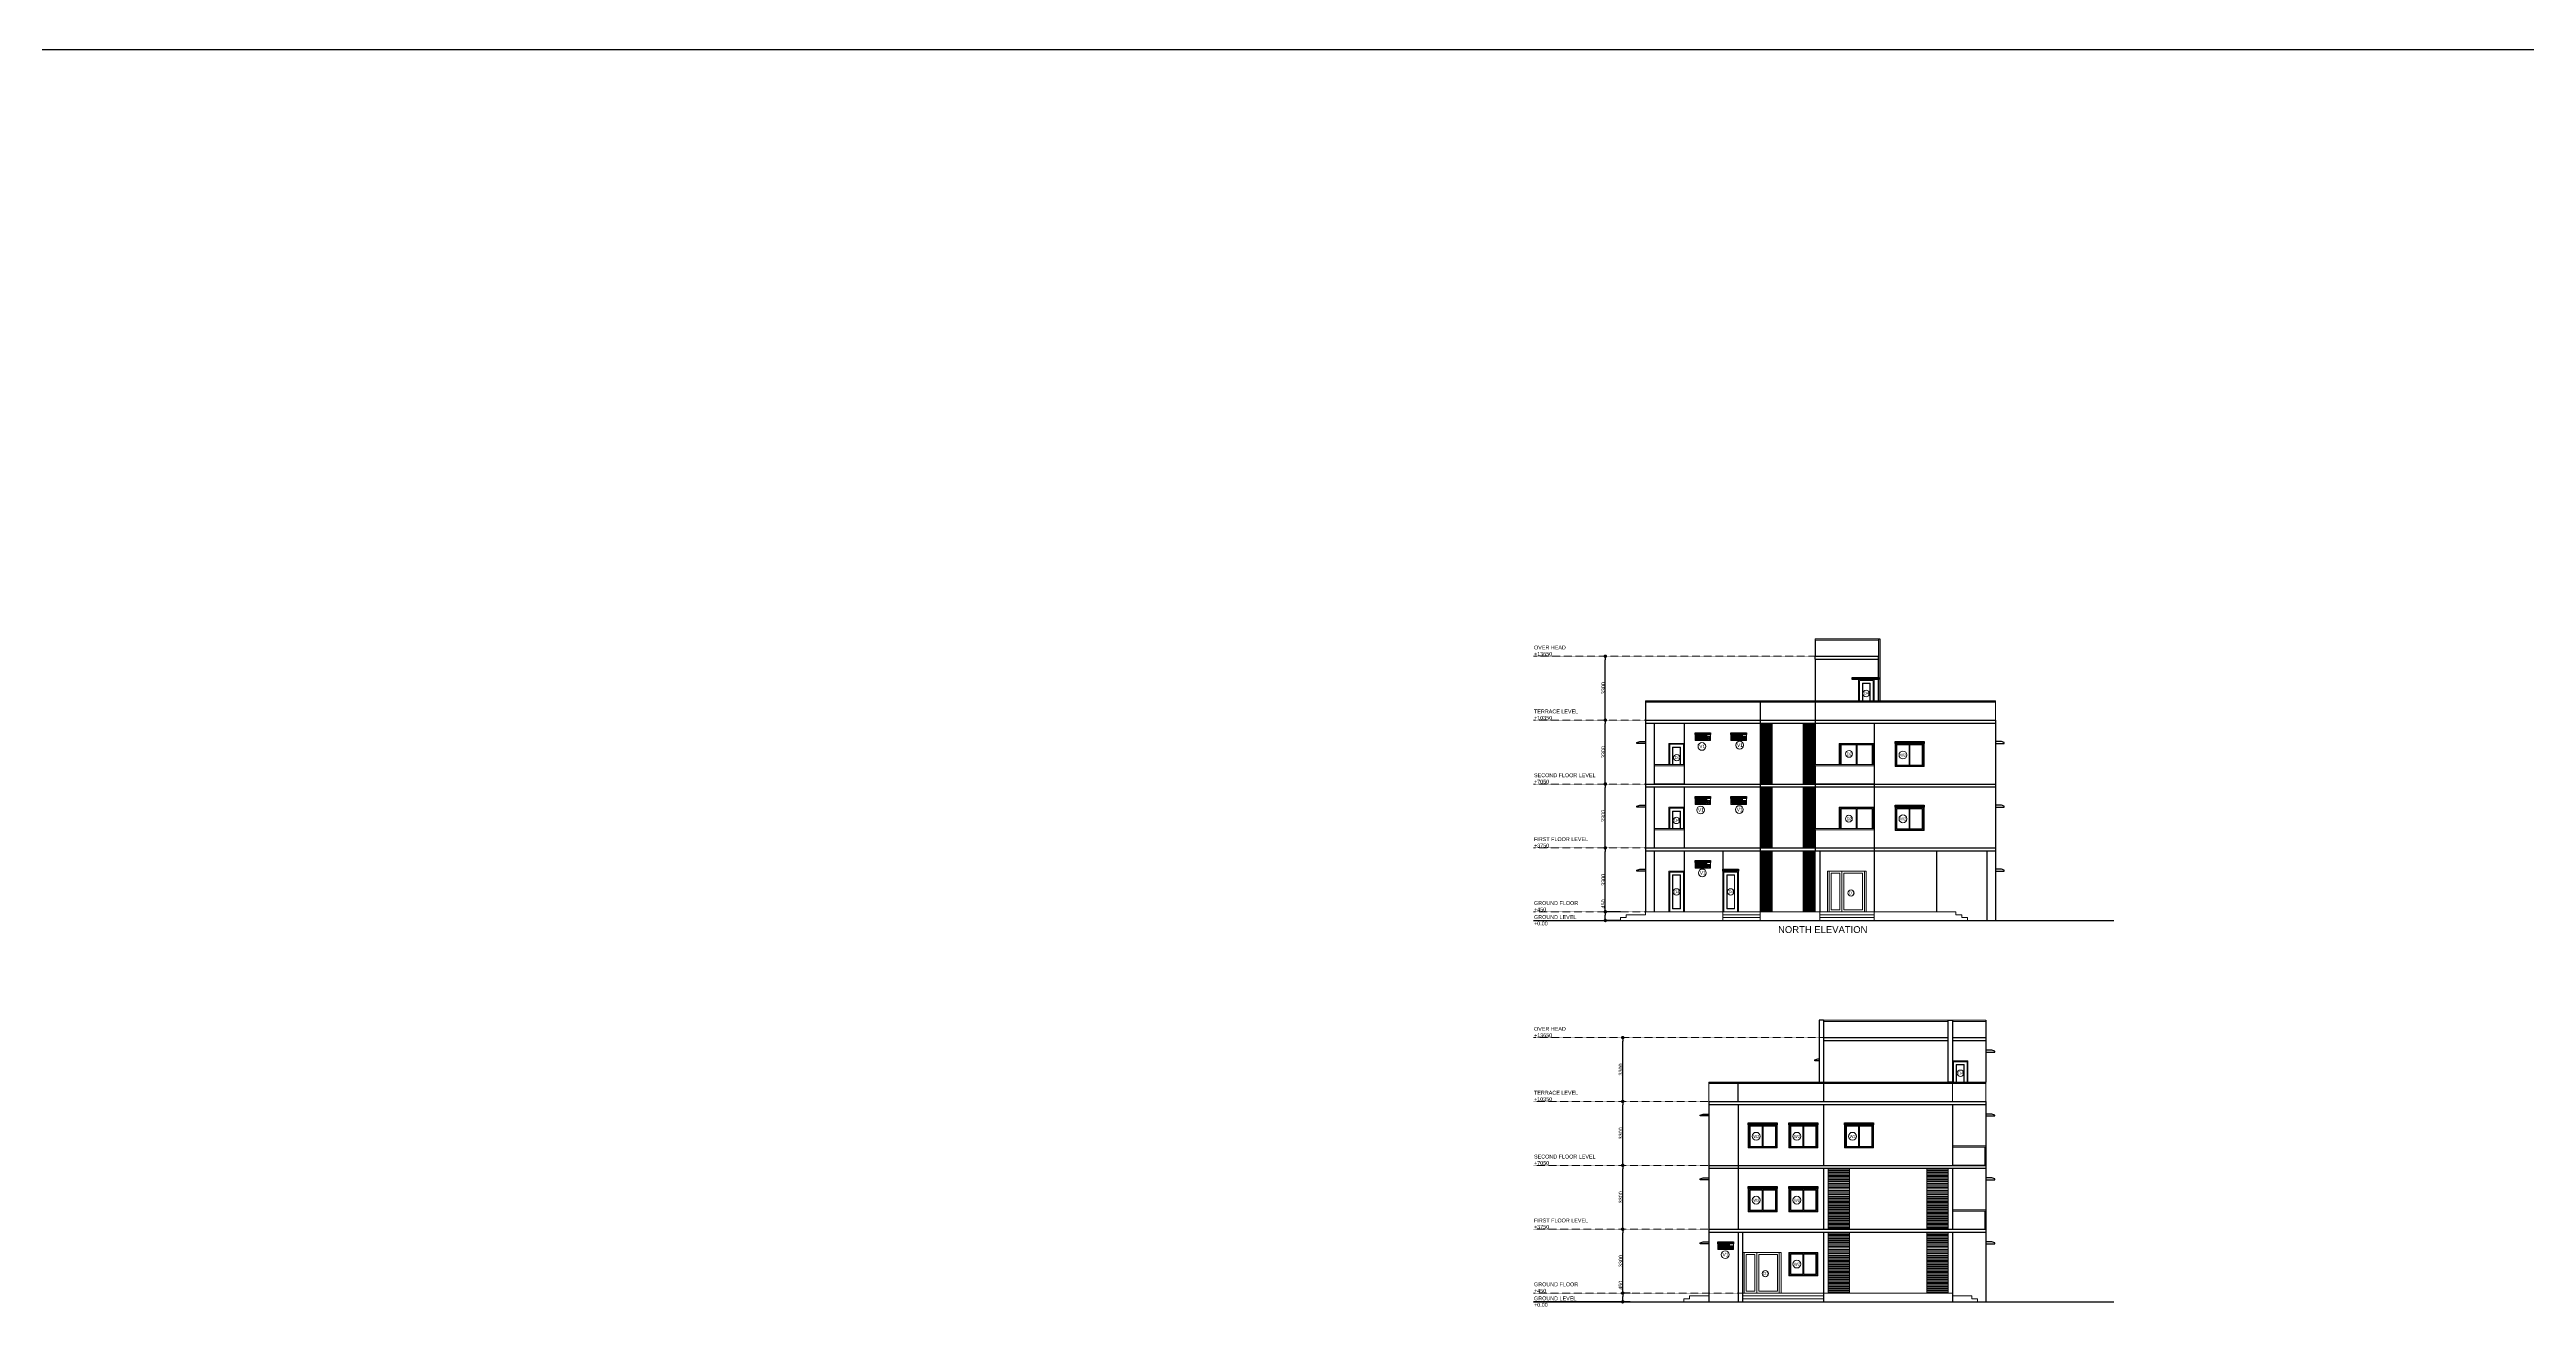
# Model space of a CAD drawing. Header units: millimetres. Extents: x -425671 to 598394, y -194194 to 343585.
# Drawn here: x -41646 to 86362, y 278597 to 343585 of the extents above; entities that cross this region are included whole.
import ezdxf

# ---------------------------------------------------------------- set-up
doc = ezdxf.new("R2010")
doc.units = ezdxf.units.MM
doc.linetypes.add('DOT3', pattern=[0.06, 0, -0.06])
doc.linetypes.add('HIDDEN', pattern=[9.525, 6.35, -3.175])
for name, color, linetype, lineweight in [('230mm Wall', 250, 'Continuous', 25), ('Column', 250, 'Continuous', 25), ('Door', 250, 'Continuous', 15), ('Furniture', 250, 'Continuous', 5), ('Glass', 4, 'Continuous', 5), ('GROUND', 250, 'Continuous', 30), ('Hatch', 250, 'Continuous', 5), ('Hidden', 250, 'Continuous', 5), ('Level', 250, 'Continuous', 13), ('Railing', 250, 'Continuous', 9), ('S-DIM', 30, 'Continuous', 13), ('TEXT', 30, 'DOT3', 9), ('VENT', 250, 'Continuous', 9), ('window', 250, 'Continuous', 13)]:
    doc.layers.add(name, color=color, linetype=linetype, lineweight=lineweight)
doc.layers.add('Slab', color=250, linetype='Continuous')
doc.styles.get("Standard").update_dxf_attribs({"font": 'arial.ttf'})
doc.dimstyles.new('ISO-25', dxfattribs={"dimtxt": 200, "dimasz": 180, "dimexe": 1.25, "dimexo": 0.625, "dimtad": 1, "dimtxsty": 'Standard', "dimblk": 'DOT', "dimcen": 2.5, "dimadec": 0, "dimazin": 0, "dimtfac": 1, "dimtmove": 0, "dimatfit": 3, "dimfxl": 0, "dimarcsym": 0})
pattern_1 = [(0, (-4951868.37, -1899274.17), (0, 127), []), (0, (-4951868.37, -1899258.3), (0, 127), []), (0, (-4951868.37, -1899242.42), (0, 127), []), (0, (-4951868.37, -1899194.8), (0, 127), [])]

# ---------------------------------------------------------------- blocks, each defined once
blk = doc.blocks.new('800 door')
at = {"layer": 'Door', "linetype": 'Continuous'}
for points in [[(546404, -472300), (546404, -470200), (547204, -470200), (547204, -472300)], [(546452, -472300), (546452, -470248), (547156, -470248), (547156, -472300)]]:
    blk.add_lwpolyline(points, dxfattribs=at)
for points in [[(546602, -470398), (547006, -470398), (547006, -472150), (546602, -472150)], [(546617, -470413), (546991, -470413), (546991, -472135), (546617, -472135)]]:
    blk.add_lwpolyline(points, close=True, dxfattribs=at)
blk = doc.blocks.new('VENT 2')
at = {"layer": 'Glass', "linetype": 'Continuous'}
h = blk.add_hatch(dxfattribs=at)
h.set_pattern_fill('ANSI31', color=256, scale=10, angle=315)
h.paths.add_polyline_path([(541528, -469668), (541528, -469448), (541008, -469448), (541008, -469668)])
at = {"layer": 'VENT', "linetype": 'Continuous'}
for p, q in [((540768, -469608), (540968, -469608)), ((540940, -469538), (540796, -469677)), ((540797, -469537), (540939, -469678)), ((540868, -469508), (540868, -469708))]:
    blk.add_line(p, q, dxfattribs=at)
for points in [[(540768, -469708), (541568, -469708), (541568, -469408), (540768, -469408)], [(540768, -469408), (540968, -469408), (540968, -469708), (540768, -469708)], [(540768, -469408), (540968, -469408), (540968, -469508), (540768, -469508)], [(540768, -469708), (540968, -469708), (540968, -469508), (540768, -469508)], [(540968, -469408), (541568, -469408), (541568, -469708), (540968, -469708)], [(541008, -469448), (541528, -469448), (541528, -469668), (541008, -469668)]]:
    blk.add_lwpolyline(points, close=True, dxfattribs=at)
blk.add_circle((540868, -469608), 100, dxfattribs=at)
blk = doc.blocks.new('1500 window')
at = {"layer": 'window', "linetype": 'Continuous'}
for points in [[(552596, -471400), (554096, -471400), (554096, -470200), (552596, -470200)], [(553322, -470233), (554047, -470233), (554047, -471366), (553322, -471366)]]:
    blk.add_lwpolyline(points, close=True, dxfattribs=at)
for points in [[(553322, -471366), (552644, -471366), (552644, -470233), (553322, -470233)], [(553370, -470281), (553370, -471318)]]:
    blk.add_lwpolyline(points, dxfattribs=at)
at = {"layer": 'window', "color": 4, "linetype": 'Continuous'}
for points in [[(552693, -470281), (553322, -470281), (553322, -471318), (552693, -471318)], [(553370, -470281), (553999, -470281), (553999, -471318), (553370, -471318)]]:
    blk.add_lwpolyline(points, close=True, dxfattribs=at)
blk = doc.blocks.new('d11')
at = {"layer": 'TEXT', "linetype": 'Continuous'}
blk.add_circle((543717, -502205), 163, dxfattribs=at)
at = {"layer": 'TEXT', "linetype": 'Continuous', "insert": (543611, -502125), "char_height": 150, "attachment_point": 1}
blk.add_mtext_dynamic_manual_height_columns('D1', width=1461.89, gutter_width=12.5, heights=[0], dxfattribs=at)
blk = doc.blocks.new('V1')
at = {"layer": 'TEXT', "linetype": 'Continuous'}
blk.add_circle((547390, -493829), 200, dxfattribs=at)
at = {"layer": 'TEXT', "linetype": 'Continuous', "insert": (547254, -493737), "char_height": 180, "attachment_point": 1}
blk.add_mtext_dynamic_manual_height_columns('V1', width=2115.63, gutter_width=12.5, heights=[0], dxfattribs=at)
blk = doc.blocks.new('w2')
at = {"layer": 'TEXT', "linetype": 'Continuous'}
blk.add_circle((555932, -496962), 204, dxfattribs=at)
at = {"layer": 'TEXT', "linetype": 'Continuous', "insert": (555785, -496892), "char_height": 150, "attachment_point": 1}
blk.add_mtext_dynamic_manual_height_columns('W2', width=6956.77, gutter_width=12.5, heights=[0], dxfattribs=at)
blk = doc.blocks.new('d4')
at = {"layer": 'TEXT', "linetype": 'Continuous'}
blk.add_circle((543327, -501566), 166, dxfattribs=at)
at = {"layer": 'TEXT', "linetype": 'Continuous', "insert": (543214, -501481), "char_height": 150, "attachment_point": 1}
blk.add_mtext_dynamic_manual_height_columns('D4', width=1465.44, gutter_width=12.5, heights=[0], dxfattribs=at)
blk = doc.blocks.new('d2')
at = {"layer": 'TEXT', "linetype": 'Continuous'}
blk.add_circle((544894, -502506), 175, dxfattribs=at)
at = {"layer": 'TEXT', "linetype": 'Continuous', "insert": (544773, -502438), "char_height": 150, "attachment_point": 1}
blk.add_mtext_dynamic_manual_height_columns('D2', width=1083.03, gutter_width=12.5, heights=[0], dxfattribs=at)
blk = doc.blocks.new('_Dot')
at = {"color": 0, "linetype": 'ByBlock', "lineweight": -2}
blk.add_line((-0.5, 0), (-1, 0), dxfattribs=at)
at = {"color": 0, "linetype": 'ByBlock', "const_width": 0.5}
blk.add_lwpolyline([(-0.25, 0, 1), (0.25, 0, 1)], format="xyb", close=True, dxfattribs=at)
blk = doc.blocks.new('*D334')
at = {"layer": 'Defpoints', "color": 0, "transparency": 16777216}
for p in [(39657, 279339), (40039, 279339), (40039, 278889)]:
    blk.add_point(p, dxfattribs=at)
at = {"layer": 'S-DIM', "color": 0, "lineweight": -2, "transparency": 16777216}
for p, q in [((40038, 279339), (39655, 279339)), ((39657, 279339), (39657, 279969)), ((39657, 279069), (39657, 279159)), ((40038, 278889), (39655, 278889))]:
    blk.add_line(p, q, dxfattribs=at)
at = {"layer": 'S-DIM', "color": 0, "lineweight": -2, "transparency": 16777216, "xscale": 180, "yscale": 180, "zscale": 180}
for p, rotation in [((39657, 279339), 90), ((39657, 278889), 270)]:
    blk.add_blockref('_Dot', p, dxfattribs=dict(at, rotation=rotation))
at = {"layer": 'S-DIM', "color": 0, "transparency": 16777216, "insert": (39554, 279744), "char_height": 200, "attachment_point": 5, "rotation": 90}
blk.add_mtext('450', dxfattribs=at)
blk = doc.blocks.new('*D335')
at = {"layer": 'Defpoints', "color": 0, "transparency": 16777216}
for p in [(39657, 282639), (39657, 282639), (40039, 279339)]:
    blk.add_point(p, dxfattribs=at)
at = {"layer": 'S-DIM', "color": 0, "lineweight": -2, "transparency": 16777216}
for p, q in [((39657, 282639), (39658, 282639)), ((39657, 279519), (39657, 282459)), ((40038, 279339), (39655, 279339))]:
    blk.add_line(p, q, dxfattribs=at)
at = {"layer": 'S-DIM', "color": 0, "lineweight": -2, "transparency": 16777216, "xscale": 180, "yscale": 180, "zscale": 180}
for p, rotation in [((39657, 282639), 90), ((39657, 279339), 270)]:
    blk.add_blockref('_Dot', p, dxfattribs=dict(at, rotation=rotation))
at = {"layer": 'S-DIM', "color": 0, "transparency": 16777216, "insert": (39554, 280989), "char_height": 200, "attachment_point": 5, "rotation": 90}
blk.add_mtext('3300', dxfattribs=at)
blk = doc.blocks.new('*D336')
at = {"layer": 'Defpoints', "color": 0, "transparency": 16777216}
for p in [(39657, 285939), (39657, 285939), (39657, 282639)]:
    blk.add_point(p, dxfattribs=at)
at = {"layer": 'S-DIM', "color": 0, "lineweight": -2, "transparency": 16777216}
for p, q in [((39657, 285939), (39658, 285939)), ((39657, 282819), (39657, 285759)), ((39657, 282639), (39658, 282639))]:
    blk.add_line(p, q, dxfattribs=at)
at = {"layer": 'S-DIM', "color": 0, "lineweight": -2, "transparency": 16777216, "xscale": 180, "yscale": 180, "zscale": 180}
for p, rotation in [((39657, 285939), 90), ((39657, 282639), 270)]:
    blk.add_blockref('_Dot', p, dxfattribs=dict(at, rotation=rotation))
at = {"layer": 'S-DIM', "color": 0, "transparency": 16777216, "insert": (39554, 284289), "char_height": 200, "attachment_point": 5, "rotation": 90}
blk.add_mtext('3300', dxfattribs=at)
blk = doc.blocks.new('*D337')
at = {"layer": 'Defpoints', "color": 0, "transparency": 16777216}
for p in [(39657, 289239), (39657, 289239), (39657, 285939)]:
    blk.add_point(p, dxfattribs=at)
at = {"layer": 'S-DIM', "color": 0, "lineweight": -2, "transparency": 16777216}
for p, q in [((39657, 289239), (39658, 289239)), ((39657, 286119), (39657, 289059)), ((39657, 285939), (39658, 285939))]:
    blk.add_line(p, q, dxfattribs=at)
at = {"layer": 'S-DIM', "color": 0, "lineweight": -2, "transparency": 16777216, "xscale": 180, "yscale": 180, "zscale": 180}
for p, rotation in [((39657, 289239), 90), ((39657, 285939), 270)]:
    blk.add_blockref('_Dot', p, dxfattribs=dict(at, rotation=rotation))
at = {"layer": 'S-DIM', "color": 0, "transparency": 16777216, "insert": (39554, 287589), "char_height": 200, "attachment_point": 5, "rotation": 90}
blk.add_mtext('3300', dxfattribs=at)
blk = doc.blocks.new('*D338')
at = {"layer": 'Defpoints', "color": 0, "transparency": 16777216}
for p in [(39657, 292539), (39657, 292539), (39657, 289239)]:
    blk.add_point(p, dxfattribs=at)
at = {"layer": 'S-DIM', "color": 0, "lineweight": -2, "transparency": 16777216}
for p, q in [((39657, 292539), (39658, 292539)), ((39657, 289419), (39657, 292359)), ((39657, 289239), (39658, 289239))]:
    blk.add_line(p, q, dxfattribs=at)
at = {"layer": 'S-DIM', "color": 0, "lineweight": -2, "transparency": 16777216, "xscale": 180, "yscale": 180, "zscale": 180}
for p, rotation in [((39657, 292539), 90), ((39657, 289239), 270)]:
    blk.add_blockref('_Dot', p, dxfattribs=dict(at, rotation=rotation))
at = {"layer": 'S-DIM', "color": 0, "transparency": 16777216, "insert": (39554, 290889), "char_height": 200, "attachment_point": 5, "rotation": 90}
blk.add_mtext('3300', dxfattribs=at)
blk = doc.blocks.new('*D339')
at = {"layer": 'Defpoints', "color": 0, "transparency": 16777216}
for p in [(38757, 299040), (39538, 299040), (39538, 298590)]:
    blk.add_point(p, dxfattribs=at)
at = {"layer": 'S-DIM', "color": 0, "lineweight": -2, "transparency": 16777216}
for p, q in [((38757, 299040), (38757, 299670)), ((39537, 299040), (38755, 299040)), ((39537, 298590), (38755, 298590)), ((38757, 298770), (38757, 298860))]:
    blk.add_line(p, q, dxfattribs=at)
at = {"layer": 'S-DIM', "color": 0, "lineweight": -2, "transparency": 16777216, "xscale": 180, "yscale": 180, "zscale": 180}
for p, rotation in [((38757, 299040), 90), ((38757, 298590), 270)]:
    blk.add_blockref('_Dot', p, dxfattribs=dict(at, rotation=rotation))
at = {"layer": 'S-DIM', "color": 0, "transparency": 16777216, "insert": (38654, 299445), "char_height": 200, "attachment_point": 5, "rotation": 90}
blk.add_mtext('450', dxfattribs=at)
blk = doc.blocks.new('*D340')
at = {"layer": 'Defpoints', "color": 0, "transparency": 16777216}
for p in [(38757, 302340), (38757, 302340), (39538, 299040)]:
    blk.add_point(p, dxfattribs=at)
at = {"layer": 'S-DIM', "color": 0, "lineweight": -2, "transparency": 16777216}
for p, q in [((38757, 302340), (38758, 302340)), ((38757, 299220), (38757, 302160)), ((39537, 299040), (38755, 299040))]:
    blk.add_line(p, q, dxfattribs=at)
at = {"layer": 'S-DIM', "color": 0, "lineweight": -2, "transparency": 16777216, "xscale": 180, "yscale": 180, "zscale": 180}
for p, rotation in [((38757, 302340), 90), ((38757, 299040), 270)]:
    blk.add_blockref('_Dot', p, dxfattribs=dict(at, rotation=rotation))
at = {"layer": 'S-DIM', "color": 0, "transparency": 16777216, "insert": (38654, 300690), "char_height": 200, "attachment_point": 5, "rotation": 90}
blk.add_mtext('3300', dxfattribs=at)
blk = doc.blocks.new('*D341')
at = {"layer": 'Defpoints', "color": 0, "transparency": 16777216}
for p in [(38757, 305640), (38757, 305640), (38757, 302340)]:
    blk.add_point(p, dxfattribs=at)
at = {"layer": 'S-DIM', "color": 0, "lineweight": -2, "transparency": 16777216}
for p, q in [((38757, 305640), (38758, 305640)), ((38757, 302520), (38757, 305460)), ((38757, 302340), (38758, 302340))]:
    blk.add_line(p, q, dxfattribs=at)
at = {"layer": 'S-DIM', "color": 0, "lineweight": -2, "transparency": 16777216, "xscale": 180, "yscale": 180, "zscale": 180}
for p, rotation in [((38757, 305640), 90), ((38757, 302340), 270)]:
    blk.add_blockref('_Dot', p, dxfattribs=dict(at, rotation=rotation))
at = {"layer": 'S-DIM', "color": 0, "transparency": 16777216, "insert": (38654, 303990), "char_height": 200, "attachment_point": 5, "rotation": 90}
blk.add_mtext('3300', dxfattribs=at)
blk = doc.blocks.new('*D342')
at = {"layer": 'Defpoints', "color": 0, "transparency": 16777216}
for p in [(38757, 308940), (38757, 308940), (38757, 305640)]:
    blk.add_point(p, dxfattribs=at)
at = {"layer": 'S-DIM', "color": 0, "lineweight": -2, "transparency": 16777216}
for p, q in [((38757, 308940), (38758, 308940)), ((38757, 305820), (38757, 308760)), ((38757, 305640), (38758, 305640))]:
    blk.add_line(p, q, dxfattribs=at)
at = {"layer": 'S-DIM', "color": 0, "lineweight": -2, "transparency": 16777216, "xscale": 180, "yscale": 180, "zscale": 180}
for p, rotation in [((38757, 308940), 90), ((38757, 305640), 270)]:
    blk.add_blockref('_Dot', p, dxfattribs=dict(at, rotation=rotation))
at = {"layer": 'S-DIM', "color": 0, "transparency": 16777216, "insert": (38654, 307290), "char_height": 200, "attachment_point": 5, "rotation": 90}
blk.add_mtext('3300', dxfattribs=at)
blk = doc.blocks.new('*D343')
at = {"layer": 'Defpoints', "color": 0, "transparency": 16777216}
for p in [(38757, 312240), (38757, 312240), (38757, 308940)]:
    blk.add_point(p, dxfattribs=at)
at = {"layer": 'S-DIM', "color": 0, "lineweight": -2, "transparency": 16777216}
for p, q in [((38757, 312240), (38758, 312240)), ((38757, 309120), (38757, 312060)), ((38757, 308940), (38758, 308940))]:
    blk.add_line(p, q, dxfattribs=at)
at = {"layer": 'S-DIM', "color": 0, "lineweight": -2, "transparency": 16777216, "xscale": 180, "yscale": 180, "zscale": 180}
for p, rotation in [((38757, 312240), 90), ((38757, 308940), 270)]:
    blk.add_blockref('_Dot', p, dxfattribs=dict(at, rotation=rotation))
at = {"layer": 'S-DIM', "color": 0, "transparency": 16777216, "insert": (38654, 310590), "char_height": 200, "attachment_point": 5, "rotation": 90}
blk.add_mtext('3300', dxfattribs=at)

msp = doc.modelspace()

# ---------------------------------------------------------------- hatches: boundary and pattern name
at = {"layer": 'Hatch', "transparency": 33554585}
h = msp.add_hatch(dxfattribs=at)
h.set_pattern_fill('PLASTI', color=256, scale=20)
h.set_pattern_definition(pattern_1)
h.paths.add_polyline_path([(47387.755, 308789.623), (46767.755, 308789.623), (46767.755, 305639.623), (47387.755, 305639.623)])
h.paths.add_polyline_path([(49607.755, 308789.623), (48987.755, 308789.623), (48987.755, 305639.623), (49607.755, 305639.623), (49607.755, 306639.623)])
h = msp.add_hatch(dxfattribs=at)
h.set_pattern_fill('PLASTI', color=256, scale=20)
h.set_pattern_definition(pattern_1)
h.paths.add_polyline_path([(47387.755, 305489.623), (46767.755, 305489.623), (46767.755, 302339.623), (47387.755, 302339.623)])
h.paths.add_polyline_path([(49607.755, 305489.623), (48987.755, 305489.623), (48987.755, 302339.623), (49607.755, 302339.623)])
h.paths.add_polyline_path([(47387.755, 302189.623), (46767.755, 302189.623), (46767.755, 299039.623), (47387.755, 299039.623)])
h.paths.add_polyline_path([(49607.755, 302189.623), (48987.755, 302189.623), (48987.755, 299039.623), (49607.755, 299039.623)])
h = msp.add_hatch(dxfattribs=at)
h.set_pattern_fill('PLASTI', color=256, scale=30)
h.set_pattern_definition([(0, (-4774807.05, -1752037.58), (0, 190.5), []), (0, (-4774807.05, -1752013.76), (0, 190.5), []), (0, (-4774807.05, -1751989.95), (0, 190.5), []), (0, (-4774807.05, -1751918.51), (0, 190.5), [])])
h.paths.add_polyline_path([(51369.03, 285788.87), (50269.03, 285788.87), (50269.03, 282638.87), (51369.03, 282638.87)])
h.paths.add_polyline_path([(56469.03, 285788.87), (55369.03, 285788.87), (55369.03, 282638.87), (56469.03, 282638.87)])
h.paths.add_polyline_path([(51369.03, 282488.87), (50269.03, 282488.87), (50269.03, 279338.87), (51369.03, 279338.87)])
h.paths.add_polyline_path([(56469.03, 282488.87), (55369.03, 282488.87), (55369.03, 279338.87), (56469.03, 279338.87)])

# ---------------------------------------------------------------- linework, layer by layer
msp.add_lwpolyline([(-425670.832, 343584.722), (598394.218, 343584.722), (598394.218, -194193.569), (-425670.832, -194193.569)], close=True)
at = {"layer": '230mm Wall'}
for p, q in [((49607.755, 312089.623), (49607.755, 309939.623)), ((52877.755, 309939.623), (52877.755, 312089.623)), ((42837.755, 308789.623), (42837.755, 305639.623)), ((46767.755, 308789.623), (46767.755, 299039.623)), ((52647.755, 308789.623), (52647.755, 305639.623)), ((58927.776, 308789.623), (58927.776, 305639.623)), ((42837.755, 305489.623), (42837.755, 302339.623)), ((52647.755, 305489.623), (52647.755, 302339.623)), ((58927.776, 305489.623), (58927.776, 302339.623)), ((42837.755, 302189.623), (42837.755, 299039.623)), ((44837.755, 302189.623), (44837.755, 299039.623)), ((49837.755, 302189.623), (49837.755, 299039.623)), ((52647.755, 302189.623), (52647.755, 299039.623)), ((55877.755, 302189.623), (55877.755, 299039.623)), ((50039.03, 293438.87), (50039.03, 290238.87)), ((50039.03, 293438.87), (50039.03, 290238.87)), ((58429.03, 293438.87), (58429.03, 290238.87)), ((44109.03, 289088.87), (44109.03, 278888.87)), ((45614.03, 289088.87), (45614.03, 282638.87)), ((50039.03, 289088.87), (50039.03, 285938.87)), ((56699.03, 289088.87), (56699.03, 285938.87)), ((58429.03, 289088.87), (58429.03, 278888.87)), ((50039.03, 285788.87), (50039.03, 282638.87)), ((56699.03, 285788.87), (56699.03, 282638.87)), ((50039.03, 282488.87), (50039.03, 278888.87)), ((56699.03, 282488.87), (56699.03, 278888.87))]:
    msp.add_line(p, q, dxfattribs=at)
at = {"layer": 'Column'}
for p, q in [((52877.755, 313139.623), (52947.755, 313139.623)), ((52947.755, 313139.623), (52947.755, 309939.623)), ((40837.755, 308789.623), (40837.755, 305639.623)), ((41287.755, 308789.623), (41287.755, 305639.623)), ((49607.755, 308789.623), (49607.755, 306639.623)), ((40837.755, 305489.623), (40837.755, 302339.623)), ((41287.755, 305489.623), (41287.755, 302339.623)), ((49607.755, 305489.623), (49607.755, 303339.623)), ((40837.755, 302189.623), (40837.755, 299039.623)), ((41287.755, 302189.623), (41287.755, 299039.623)), ((58477.776, 302189.623), (58477.776, 298589.623)), ((58927.776, 302189.623), (58927.776, 298589.623)), ((49814.03, 293438.87), (49814.03, 290238.87)), ((50039.03, 293438.87), (49814.03, 293438.87)), ((45614.03, 282488.87), (45614.03, 278888.87)), ((45844.03, 282488.87), (45844.03, 278888.87))]:
    msp.add_line(p, q, dxfattribs=at)
msp.add_lwpolyline([(56469.03, 293438.87), (56699.03, 293438.87), (56699.03, 290238.87), (56469.03, 290238.87)], close=True, dxfattribs=at)
at = {"layer": 'Door', "linetype": 'Continuous'}
for points in [[(51847.755, 309939.623), (51847.755, 311039.623), (52647.755, 311039.623), (52647.755, 309939.623)], [(51895.755, 309939.623), (51895.755, 310991.623), (52599.755, 310991.623), (52599.755, 309939.623)], [(52045.755, 309939.623), (52045.755, 310841.623), (52449.755, 310841.623), (52449.755, 309939.623)], [(52060.755, 309939.623), (52060.755, 310826.623), (52434.755, 310826.623), (52434.755, 309939.623)], [(56699.03, 290238.87), (56699.03, 291338.87), (57499.03, 291338.87), (57499.03, 290238.87)], [(56747.03, 290238.87), (56747.03, 291290.87), (57451.03, 291290.87), (57451.03, 290238.87)], [(56897.03, 290238.87), (56897.03, 291140.87), (57301.03, 291140.87), (57301.03, 290238.87)], [(56912.03, 290238.87), (56912.03, 291125.87), (57286.03, 291125.87), (57286.03, 290238.87)]]:
    msp.add_lwpolyline(points, dxfattribs=at)
at = {"layer": 'Furniture'}
for points in [[(46767.755, 308789.623), (47387.755, 308789.623), (47387.755, 305639.623), (46767.755, 305639.623)], [(49607.755, 308789.623), (48987.755, 308789.623), (48987.755, 305639.623), (49607.755, 305639.623)], [(46767.755, 305489.623), (47387.755, 305489.623), (47387.755, 302339.623), (46767.755, 302339.623)], [(48987.755, 305489.623), (49607.755, 305489.623), (49607.755, 302339.623), (48987.755, 302339.623)], [(46767.755, 302189.623), (47387.755, 302189.623), (47387.755, 299039.623), (46767.755, 299039.623)], [(48987.755, 302189.623), (49607.755, 302189.623), (49607.755, 299039.623), (48987.755, 299039.623)], [(50269.03, 285788.87), (51369.03, 285788.87), (51369.03, 282638.87), (50269.03, 282638.87)], [(55369.03, 285788.87), (56469.03, 285788.87), (56469.03, 282638.87), (55369.03, 282638.87)], [(50269.03, 282488.87), (51369.03, 282488.87), (51369.03, 279338.87), (50269.03, 279338.87)], [(55369.03, 282488.87), (56469.03, 282488.87), (56469.03, 279338.87), (55369.03, 279338.87)]]:
    msp.add_lwpolyline(points, close=True, dxfattribs=at)
at = {"layer": 'Glass'}
for points in [[(52872.755, 313074.623), (49612.755, 313074.623), (49612.755, 312244.623), (52872.755, 312244.623)], [(46762.755, 309874.623), (40842.755, 309874.623), (40842.755, 308944.623), (46762.755, 308944.623)], [(49602.755, 309874.623), (46772.755, 309874.623), (46772.755, 308944.623), (49602.755, 308944.623)], [(58922.776, 309874.623), (49612.755, 309874.623), (49612.755, 308944.623), (58922.776, 308944.623)], [(42832.755, 306574.623), (41292.755, 306574.623), (41292.755, 305644.623), (42832.755, 305644.623)], [(52642.755, 306574.623), (49612.755, 306574.623), (49612.755, 305644.623), (52642.755, 305644.623)], [(42832.755, 303274.623), (41292.755, 303274.623), (41292.755, 302344.623), (42832.755, 302344.623)], [(52642.755, 303274.623), (49612.755, 303274.623), (49612.755, 302344.623), (52642.755, 302344.623)], [(56464.03, 293373.87), (50044.03, 293373.87), (50044.03, 292543.87), (56464.03, 292543.87)], [(58424.03, 293373.87), (56704.03, 293373.87), (56704.03, 292538.87), (58424.03, 292538.87)], [(45609.03, 290173.87), (44114.03, 290173.87), (44114.03, 289243.87), (45609.03, 289243.87)], [(50034.03, 290173.87), (45619.03, 290173.87), (45619.03, 289243.87), (50034.03, 289243.87)], [(56694.03, 290173.87), (50044.03, 290173.87), (50044.03, 289243.87), (56694.03, 289243.87)], [(58424.03, 290173.87), (56704.03, 290173.87), (56704.03, 289243.87), (58424.03, 289243.87)], [(58364.03, 286873.87), (56704.03, 286873.87), (56704.03, 285943.87), (58364.03, 285943.87)], [(58364.03, 283573.87), (56704.03, 283573.87), (56704.03, 282643.87), (58364.03, 282643.87)]]:
    msp.add_lwpolyline(points, close=True, dxfattribs=at)
at = {"layer": 'GROUND'}
for p, q in [((35039.03, 298589.623), (65039.03, 298589.623)), ((35039.03, 278888.87), (45844.03, 278888.87)), ((40039.03, 278888.87), (35039.03, 278888.87)), ((45844.03, 278888.87), (50039.03, 278888.87)), ((50039.03, 278888.87), (65039.03, 278888.87))]:
    msp.add_line(p, q, dxfattribs=at)
at = {"layer": 'Hidden', "linetype": 'HIDDEN', "ltscale": 0.3}
for p, q in [((49607.755, 312239.623), (35039.03, 312239.623)), ((40837.755, 308939.623), (35039.03, 308939.623)), ((40837.755, 305639.623), (35039.03, 305639.623)), ((40837.755, 302339.623), (35039.03, 302339.623)), ((40837.755, 299039.623), (35039.03, 299039.623)), ((50039.03, 292538.87), (35039.03, 292538.87)), ((44109.03, 289238.87), (35039.03, 289238.87)), ((44109.03, 285938.87), (35039.03, 285938.87)), ((44109.03, 282638.87), (35039.03, 282638.87)), ((45844.03, 279338.87), (35039.03, 279338.87))]:
    msp.add_line(p, q, dxfattribs=at)
at = {"layer": 'Hidden'}
for p, q in [((50242.755, 301139.623), (52242.755, 301139.623)), ((50242.755, 301139.623), (50242.755, 299039.623)), ((52242.755, 301139.623), (52242.755, 299039.623)), ((45844.03, 281438.87), (47844.03, 281438.87)), ((47844.03, 281438.87), (47844.03, 279338.87))]:
    msp.add_line(p, q, dxfattribs=at)
at = {"layer": 'Hidden', "ltscale": 0.6}
msp.add_line((45844.03, 281438.87), (45844.03, 279338.87), dxfattribs=at)
at = {"layer": 'Hidden', "linetype": 'Continuous'}
for points in [[(42037.755, 306639.623), (42037.755, 307739.623), (42837.755, 307739.623), (42837.755, 306639.623)], [(42085.755, 306639.623), (42085.755, 307691.623), (42789.755, 307691.623), (42789.755, 306639.623)], [(42235.755, 306639.623), (42235.755, 307541.623), (42639.755, 307541.623), (42639.755, 306639.623)], [(42250.755, 306639.623), (42250.755, 307526.623), (42624.755, 307526.623), (42624.755, 306639.623)], [(52647.755, 306639.623), (52647.755, 307739.623), (50847.755, 307739.623), (50847.755, 306639.623)], [(50896.145, 306639.623), (50896.145, 307706.827), (51723.565, 307706.827)], [(50944.535, 306639.623), (50944.535, 307658.437), (51723.565, 307658.437), (51723.565, 306639.623)], [(51723.565, 306639.623), (51723.565, 307706.827), (52599.375, 307706.827), (52599.375, 306639.623)], [(51771.955, 306639.623), (51771.955, 307658.437), (52550.985, 307658.437), (52550.985, 306639.623)], [(51771.955, 307658.437), (51771.955, 306639.623)], [(42037.755, 303339.623), (42037.755, 304439.623), (42837.755, 304439.623), (42837.755, 303339.623)], [(42085.755, 303339.623), (42085.755, 304391.623), (42789.755, 304391.623), (42789.755, 303339.623)], [(42235.755, 303339.623), (42235.755, 304241.623), (42639.755, 304241.623), (42639.755, 303339.623)], [(42250.755, 303339.623), (42250.755, 304226.623), (42624.755, 304226.623), (42624.755, 303339.623)], [(52647.755, 303339.623), (52647.755, 304439.623), (50847.755, 304439.623), (50847.755, 303339.623)], [(50896.145, 303339.623), (50896.145, 304406.827), (51723.565, 304406.827)], [(50944.535, 303339.623), (50944.535, 304358.437), (51723.565, 304358.437), (51723.565, 303339.623)], [(51723.565, 303339.623), (51723.565, 304406.827), (52599.375, 304406.827), (52599.375, 303339.623)], [(51771.955, 303339.623), (51771.955, 304358.437), (52550.985, 304358.437), (52550.985, 303339.623)], [(51771.955, 304358.437), (51771.955, 303339.623)], [(42037.755, 299039.623), (42037.755, 301139.623), (42837.755, 301139.623), (42837.755, 299039.623)], [(42085.755, 299039.623), (42085.755, 301091.623), (42789.755, 301091.623), (42789.755, 299039.623)]]:
    msp.add_lwpolyline(points, dxfattribs=at)
for points in [[(42235.755, 300941.623), (42639.755, 300941.623), (42639.755, 299189.623), (42235.755, 299189.623)], [(42250.755, 300926.623), (42624.755, 300926.623), (42624.755, 299204.623), (42250.755, 299204.623)]]:
    msp.add_lwpolyline(points, close=True, dxfattribs=at)
at = {"layer": 'Hidden'}
for points in [[(50242.755, 301139.623), (50330.418, 301139.623), (50330.418, 299039.623), (50242.755, 299039.623)], [(50330.418, 301139.623), (50980.752, 301139.623), (50980.752, 299039.623), (50330.418, 299039.623)], [(50430.418, 301029.231), (50880.752, 301029.231), (50880.752, 299139.623), (50430.418, 299139.623)], [(50980.752, 301139.623), (52148.599, 301139.623), (52148.599, 299039.623), (50980.752, 299039.623)], [(51080.752, 301029.231), (52048.599, 301029.231), (52048.599, 299139.623), (51080.752, 299139.623)], [(52148.599, 301139.623), (52242.755, 301139.623), (52242.755, 299039.623), (52148.599, 299039.623)], [(45844.03, 281438.87), (45931.692, 281438.87), (45931.692, 279338.87), (45844.03, 279338.87)], [(45931.692, 281438.87), (46582.026, 281438.87), (46582.026, 279338.87), (45931.692, 279338.87)], [(46031.692, 281328.478), (46482.026, 281328.478), (46482.026, 279438.87), (46031.692, 279438.87)], [(46582.026, 281438.87), (47749.874, 281438.87), (47749.874, 279338.87), (46582.026, 279338.87)], [(46682.026, 281328.478), (47649.874, 281328.478), (47649.874, 279438.87), (46682.026, 279438.87)], [(47749.874, 281438.87), (47844.03, 281438.87), (47844.03, 279338.87), (47749.874, 279338.87)]]:
    msp.add_lwpolyline(points, close=True, dxfattribs=at)
at = {"layer": 'Level', "ltscale": 0.2}
for p, q in [((40837.755, 299039.623), (55877.755, 299039.623)), ((44837.755, 299039.623), (44837.755, 298589.623)), ((44837.755, 298889.623), (46767.755, 298889.623)), ((44837.755, 298739.623), (46767.755, 298739.623)), ((46767.755, 299039.623), (46767.755, 298589.623)), ((49837.755, 299039.623), (49837.755, 298589.623)), ((49837.755, 298889.623), (52647.755, 298889.623)), ((49837.755, 298739.623), (52647.755, 298739.623)), ((52647.755, 299039.623), (52647.755, 298589.623)), ((45844.03, 279338.87), (50039.03, 279338.87)), ((45844.03, 279338.87), (56699.03, 279338.87)), ((45844.03, 279188.87), (50039.03, 279188.87)), ((45844.03, 279038.87), (50039.03, 279038.87))]:
    msp.add_line(p, q, dxfattribs=at)
at = {"layer": 'Level'}
for points in [[(40837.755, 299039.623), (40837.755, 298889.623), (39837.755, 298889.623), (39837.755, 298739.623), (39537.755, 298739.623), (39537.755, 298589.623)], [(57477.755, 298589.623), (57477.755, 298739.623), (57177.755, 298739.623), (57177.755, 298889.623), (56877.755, 298889.623), (56877.755, 299039.623), (55877.755, 299039.623)], [(42809.03, 278888.87), (42809.03, 279038.87), (43109.03, 279038.87), (43109.03, 279188.87), (44109.03, 279188.87)], [(57999.03, 278888.87), (57999.03, 279038.87), (57699.03, 279038.87), (57699.03, 279188.87), (56699.03, 279188.87)]]:
    msp.add_lwpolyline(points, dxfattribs=at)
at = {"layer": 'Railing'}
for p, q in [((49607.755, 313139.623), (52877.755, 313139.623)), ((49607.755, 312239.623), (49607.755, 313139.623)), ((49607.755, 313079.623), (52877.755, 313079.623)), ((52877.755, 312239.623), (52877.755, 313139.623)), ((40837.755, 309939.623), (58927.776, 309939.623)), ((40837.755, 309939.623), (40837.755, 308939.623)), ((40837.755, 309879.623), (58927.776, 309879.623)), ((46767.755, 309939.623), (46767.755, 308939.623)), ((49607.755, 309939.623), (49607.755, 308939.623)), ((58927.776, 309939.623), (58927.776, 308939.623)), ((42837.755, 306639.623), (41287.755, 306639.623)), ((42837.755, 306579.623), (41287.755, 306579.623)), ((49607.755, 306639.623), (52647.755, 306639.623)), ((49607.755, 306639.623), (49607.755, 305639.623)), ((49607.755, 306579.623), (52647.755, 306579.623)), ((42837.755, 303339.623), (41287.755, 303339.623)), ((42837.755, 303279.623), (41287.755, 303279.623)), ((49607.755, 303339.623), (52647.755, 303339.623)), ((49607.755, 303339.623), (49607.755, 302339.623)), ((49607.755, 303279.623), (52647.755, 303279.623)), ((50039.03, 293438.87), (58429.03, 293438.87)), ((50039.03, 293378.87), (56469.03, 293378.87)), ((56699.03, 293378.87), (58429.03, 293378.87)), ((44109.03, 290238.87), (58429.03, 290238.87)), ((44109.03, 290238.87), (44109.03, 289238.87)), ((44109.03, 290178.87), (58429.03, 290178.87)), ((45614.03, 290238.87), (45614.03, 289238.87)), ((50039.03, 290238.87), (50039.03, 289238.87)), ((56699.03, 290238.87), (56699.03, 289238.87)), ((58429.03, 290238.87), (58429.03, 289238.87)), ((56699.03, 286938.87), (58429.03, 286938.87)), ((56699.03, 286878.87), (58429.03, 286878.87)), ((58369.03, 285938.87), (58369.03, 286878.87)), ((58429.03, 285938.87), (58429.03, 286938.87)), ((56699.03, 283638.87), (58429.03, 283638.87)), ((56699.03, 283578.87), (58429.03, 283578.87)), ((58369.03, 282638.87), (58369.03, 283578.87)), ((58429.03, 282638.87), (58429.03, 283638.87))]:
    msp.add_line(p, q, dxfattribs=at)
at = {"layer": 'Slab'}
for p, q in [((49607.755, 312239.623), (52877.755, 312239.623)), ((49607.755, 312089.623), (49607.755, 312239.623)), ((49607.755, 312089.623), (52877.755, 312089.623)), ((52877.755, 312089.623), (52877.755, 312239.623)), ((40837.755, 308939.623), (58927.776, 308939.623)), ((40837.755, 308939.623), (40837.755, 308789.623)), ((40837.755, 308789.623), (58927.776, 308789.623)), ((46767.755, 308939.623), (46767.755, 308789.623)), ((49607.755, 308939.623), (49607.755, 308789.623)), ((58927.776, 308939.623), (58927.776, 308789.623)), ((40837.755, 305639.623), (58927.776, 305639.623)), ((40837.755, 305639.623), (40837.755, 305489.623)), ((40837.755, 305489.623), (58927.776, 305489.623)), ((49607.755, 305639.623), (49607.755, 305489.623)), ((52647.755, 305639.623), (52647.755, 305489.623)), ((58927.776, 305639.623), (58927.776, 305489.623)), ((40837.755, 302339.623), (58927.776, 302339.623)), ((40837.755, 302339.623), (40837.755, 302189.623)), ((40837.755, 302189.623), (58927.776, 302189.623)), ((49607.755, 302339.623), (49607.755, 302189.623)), ((52647.755, 302339.623), (52647.755, 302189.623)), ((58927.776, 302339.623), (58927.776, 302189.623)), ((50039.03, 292538.87), (56469.03, 292538.87)), ((50039.03, 292388.87), (56469.03, 292388.87)), ((56699.03, 292538.87), (58429.03, 292538.87)), ((56699.03, 292388.87), (58429.03, 292388.87)), ((44109.03, 289238.87), (58429.03, 289238.87)), ((44109.03, 289238.87), (44109.03, 289088.87)), ((44109.03, 289088.87), (58429.03, 289088.87)), ((58429.03, 289238.87), (58429.03, 289088.87)), ((44109.03, 285938.87), (58429.03, 285938.87)), ((44109.03, 285788.87), (58429.03, 285788.87)), ((58429.03, 285938.87), (58429.03, 285788.87)), ((44109.03, 282638.87), (58429.03, 282638.87)), ((44109.03, 282488.87), (58429.03, 282488.87)), ((58429.03, 282638.87), (58429.03, 282488.87))]:
    msp.add_line(p, q, dxfattribs=at)
at = {"layer": 'Slab', "ltscale": 0.2}
for points in [[(52877.755, 311039.623), (51517.755, 311039.623), (51517.755, 311139.623), (52877.755, 311139.623)], [(40387.755, 307739.623), (40387.755, 307789.623), (40537.755, 307839.623), (40837.755, 307839.623), (40837.755, 307739.623)], [(44197.755, 308189.623), (43397.755, 308189.623), (43397.755, 308289.623), (44197.755, 308289.623)], [(46047.755, 308189.623), (45247.755, 308189.623), (45247.755, 308289.623), (46047.755, 308289.623)], [(55227.755, 307739.623), (53727.755, 307739.623), (53727.755, 307839.623), (55227.755, 307839.623)], [(59377.776, 307739.623), (59377.776, 307789.623), (59227.776, 307839.623), (58927.776, 307839.623), (58927.776, 307739.623)], [(44197.755, 304889.623), (43397.755, 304889.623), (43397.755, 304989.623), (44197.755, 304989.623)], [(46047.755, 304889.623), (45247.755, 304889.623), (45247.755, 304989.623), (46047.755, 304989.623)], [(40387.755, 304439.623), (40387.755, 304489.623), (40537.755, 304539.623), (40837.755, 304539.623), (40837.755, 304439.623)], [(55227.755, 304439.623), (53727.755, 304439.623), (53727.755, 304539.623), (55227.755, 304539.623)], [(59377.776, 304439.623), (59377.776, 304489.623), (59227.776, 304539.623), (58927.776, 304539.623), (58927.776, 304439.623)], [(40387.755, 301139.623), (40387.755, 301189.623), (40537.755, 301239.623), (40837.755, 301239.623), (40837.755, 301139.623)], [(44197.755, 301589.623), (43397.755, 301589.623), (43397.755, 301689.623), (44197.755, 301689.623)], [(45637.755, 301139.623), (44837.755, 301139.623), (44837.755, 301239.623), (45637.755, 301239.623)], [(59377.776, 301139.623), (59377.776, 301189.623), (59227.776, 301239.623), (58927.776, 301239.623), (58927.776, 301139.623)], [(58879.03, 291788.87), (58879.03, 291838.87), (58729.03, 291888.87), (58429.03, 291888.87), (58429.03, 291788.87)], [(43659.03, 288488.87), (43659.03, 288538.87), (43809.03, 288588.87), (44109.03, 288588.87), (44109.03, 288488.87)], [(47641.53, 288038.87), (46141.53, 288038.87), (46141.53, 288138.87), (47641.53, 288138.87)], [(49741.53, 288038.87), (48241.53, 288038.87), (48241.53, 288138.87), (49741.53, 288138.87)], [(52619.03, 288038.87), (51119.03, 288038.87), (51119.03, 288138.87), (52619.03, 288138.87)], [(58879.03, 288488.87), (58879.03, 288538.87), (58729.03, 288588.87), (58429.03, 288588.87), (58429.03, 288488.87)], [(43659.03, 285188.87), (43659.03, 285238.87), (43809.03, 285288.87), (44109.03, 285288.87), (44109.03, 285188.87)], [(47641.53, 284738.87), (46141.53, 284738.87), (46141.53, 284838.87), (47641.53, 284838.87)], [(49741.53, 284738.87), (48241.53, 284738.87), (48241.53, 284838.87), (49741.53, 284838.87)], [(58879.03, 285188.87), (58879.03, 285238.87), (58729.03, 285288.87), (58429.03, 285288.87), (58429.03, 285188.87)], [(43659.03, 281888.87), (43659.03, 281938.87), (43809.03, 281988.87), (44109.03, 281988.87), (44109.03, 281888.87)], [(45376.53, 281888.87), (44576.53, 281888.87), (44576.53, 281988.87), (45376.53, 281988.87)], [(58879.03, 281888.87), (58879.03, 281938.87), (58729.03, 281988.87), (58429.03, 281988.87), (58429.03, 281888.87)]]:
    msp.add_lwpolyline(points, close=True, dxfattribs=at)
at = {"layer": 'Slab', "linetype": 'HIDDEN', "ltscale": 0.2}
for points in [[(52877.755, 311039.623), (51517.755, 311039.623), (51517.755, 311089.623), (52877.755, 311089.623)], [(44197.755, 308189.623), (43397.755, 308189.623), (43397.755, 308239.623), (44197.755, 308239.623)], [(46047.755, 308189.623), (45247.755, 308189.623), (45247.755, 308239.623), (46047.755, 308239.623)], [(55227.755, 307739.623), (53727.755, 307739.623), (53727.755, 307789.623), (55227.755, 307789.623)], [(44197.755, 304889.623), (43397.755, 304889.623), (43397.755, 304939.623), (44197.755, 304939.623)], [(46047.755, 304889.623), (45247.755, 304889.623), (45247.755, 304939.623), (46047.755, 304939.623)], [(55227.755, 304439.623), (53727.755, 304439.623), (53727.755, 304489.623), (55227.755, 304489.623)], [(44197.755, 301589.623), (43397.755, 301589.623), (43397.755, 301639.623), (44197.755, 301639.623)], [(45637.755, 301139.623), (44837.755, 301139.623), (44837.755, 301189.623), (45637.755, 301189.623)], [(47641.53, 288038.87), (46141.53, 288038.87), (46141.53, 288088.87), (47641.53, 288088.87)], [(49741.53, 288038.87), (48241.53, 288038.87), (48241.53, 288088.87), (49741.53, 288088.87)], [(52619.03, 288038.87), (51119.03, 288038.87), (51119.03, 288088.87), (52619.03, 288088.87)], [(47641.53, 284738.87), (46141.53, 284738.87), (46141.53, 284788.87), (47641.53, 284788.87)], [(49741.53, 284738.87), (48241.53, 284738.87), (48241.53, 284788.87), (49741.53, 284788.87)], [(45376.53, 281888.87), (44576.53, 281888.87), (44576.53, 281938.87), (45376.53, 281938.87)]]:
    msp.add_lwpolyline(points, close=True, dxfattribs=at)
at = {"layer": 'Slab', "ltscale": 0.2}
msp.add_lwpolyline([(49814.03, 291338.87), (49589.03, 291338.87), (49589.03, 291388.87), (49739.03, 291438.87), (49814.03, 291438.87)], dxfattribs=at)

# ---------------------------------------------------------------- block references
at = {"layer": 'Level', "linetype": 'Continuous', "lineweight": 9}
for p in [(-503643.234, 801409.218), (-501691.639, 801476.007), (-503710.07, 798123.196), (-501705.005, 798149.911), (-503616.5, 794877.247), (-502438.947, 775156.339)]:
    msp.add_blockref('V1', p, dxfattribs=at)
at = {"layer": 'Level', "linetype": 'Continuous'}
msp.add_blockref('800 door', (-501565.99, 771339.606), dxfattribs=at)
at = {"layer": 'TEXT', "linetype": 'Continuous'}
for name, p in [('d4', (-491093.95, 811883.45)), ('d2', (-493541.52, 809700.625)), ('w2', (-501793.059, 804102.226)), ('d4', (-500872.404, 808567.713)), ('d4', (-500896.269, 805325.003)), ('d2', (-493547.856, 806353.268)), ('w2', (-501793.059, 800802.226)), ('d4', (-500889.705, 801631.13)), ('d4', (-498089.705, 801631.13)), ('d11', (-492262.078, 802213.392)), ('d4', (-486217.751, 792263.655)), ('w2', (-509379.285, 784401.473)), ('w2', (-507279.285, 784401.473)), ('w2', (-504401.785, 784401.473)), ('w2', (-509379.285, 781101.473)), ('w2', (-507279.285, 781101.473)), ('d11', (-496689.707, 782548.846)), ('w2', (-507279.285, 777801.473))]:
    msp.add_blockref(name, p, dxfattribs=at)
at = {"layer": 'VENT', "linetype": 'Continuous', "xscale": -1}
for p in [(584965.996, 777597.223), (586815.996, 777597.223), (584965.996, 774297.223), (586815.996, 774297.223), (584965.996, 770997.223), (586144.771, 751296.47)]:
    msp.add_blockref('VENT 2', p, dxfattribs=at)
at = {"layer": 'window', "linetype": 'Continuous'}
for p in [(-498868.109, 777939.606), (-498868.109, 774639.606), (-506454.335, 758238.853), (-504354.335, 758238.853), (-501476.835, 758238.853), (-506454.335, 754938.853), (-504354.335, 754938.853), (-504354.335, 751638.853)]:
    msp.add_blockref('1500 window', p, dxfattribs=at)

# ---------------------------------------------------------------- texts
at = {"layer": 'TEXT', "linetype": 'Continuous', "char_height": 200, "attachment_point": 1}
for s, insert in [('OVER HEAD\\P+13650', (35072.007, 312791.933)), ('TERRACE LEVEL\\P+10350', (35072.007, 309491.933)), ('SECOND FLOOR LEVEL\\P+7050', (35072.007, 306191.933)), ('FIRST FLOOR LEVEL\\P+3750', (35072.007, 302891.933)), ('GROUND FLOOR\\P+450', (35072.007, 299591.933)), ('GROUND LEVEL\\P+0.00', (35072.007, 298867.574)), ('OVER HEAD\\P+13650', (35072.007, 293091.18)), ('TERRACE LEVEL\\P+10350', (35072.007, 289791.18)), ('SECOND FLOOR LEVEL\\P+7050', (35072.007, 286491.18)), ('FIRST FLOOR LEVEL\\P+3750', (35072.007, 283191.18)), ('GROUND FLOOR\\P+450', (35072.007, 279891.18)), ('GROUND LEVEL\\P+0.00', (35072.007, 279166.821))]:
    msp.add_mtext_dynamic_manual_height_columns(s, width=3282.61007, gutter_width=12.5, heights=[1374.087], dxfattribs=dict(at, insert=insert))
at = {"layer": 'TEXT', "linetype": 'Continuous', "lineweight": 9, "insert": (47684.799, 298295.893), "char_height": 350, "attachment_point": 1}
msp.add_mtext_dynamic_manual_height_columns('NORTH ELEVATION', width=15017.05432, gutter_width=12.5, heights=[785.182], dxfattribs=at)

# ---------------------------------------------------------------- dimensions: what is measured, and where the dimension line sits
at = {"layer": 'S-DIM'}
for base, p1, p2, picture, middle in [((38756.61, 312239.623), (38756.61, 308939.623), (38756.61, 312239.623), '*D343', (38653.802, 310589.623)), ((38756.61, 308939.623), (38756.61, 305639.623), (38756.61, 308939.623), '*D342', (38653.802, 307289.623)), ((38756.61, 305639.623), (38756.61, 302339.623), (38756.61, 305639.623), '*D341', (38653.802, 303989.623)), ((38756.61, 302339.623), (39537.755, 299039.623), (38756.61, 302339.623), '*D340', (38653.802, 300689.623)), ((39656.644, 292538.87), (39656.644, 289238.87), (39656.644, 292538.87), '*D338', (39553.836, 290888.87)), ((39656.644, 289238.87), (39656.644, 285938.87), (39656.644, 289238.87), '*D337', (39553.836, 287588.87)), ((39656.644, 285938.87), (39656.644, 282638.87), (39656.644, 285938.87), '*D336', (39553.836, 284288.87)), ((39656.644, 282638.87), (40039.03, 279338.87), (39656.644, 282638.87), '*D335', (39553.836, 280988.87))]:
    dim = msp.add_linear_dim(base=base, p1=p1, p2=p2, angle=90, dimstyle='ISO-25', override={"dimtmove": 1}, dxfattribs=at)
    dim.commit()
    dim.dimension.update_dxf_attribs({"geometry": picture, "text_midpoint": middle})
for base, p1, p2, picture, middle in [((38756.61, 299039.623), (39537.755, 298589.623), (39537.755, 299039.623), '*D339', (38653.87, 299444.873)), ((39656.644, 279338.87), (40039.03, 278888.87), (40039.03, 279338.87), '*D334', (39553.904, 279744.12))]:
    dim = msp.add_linear_dim(base=base, p1=p1, p2=p2, angle=90, dimstyle='ISO-25', dxfattribs=at)
    dim.commit()
    dim.dimension.update_dxf_attribs({"geometry": picture, "text_midpoint": middle})

doc.saveas('drawing.dxf')
